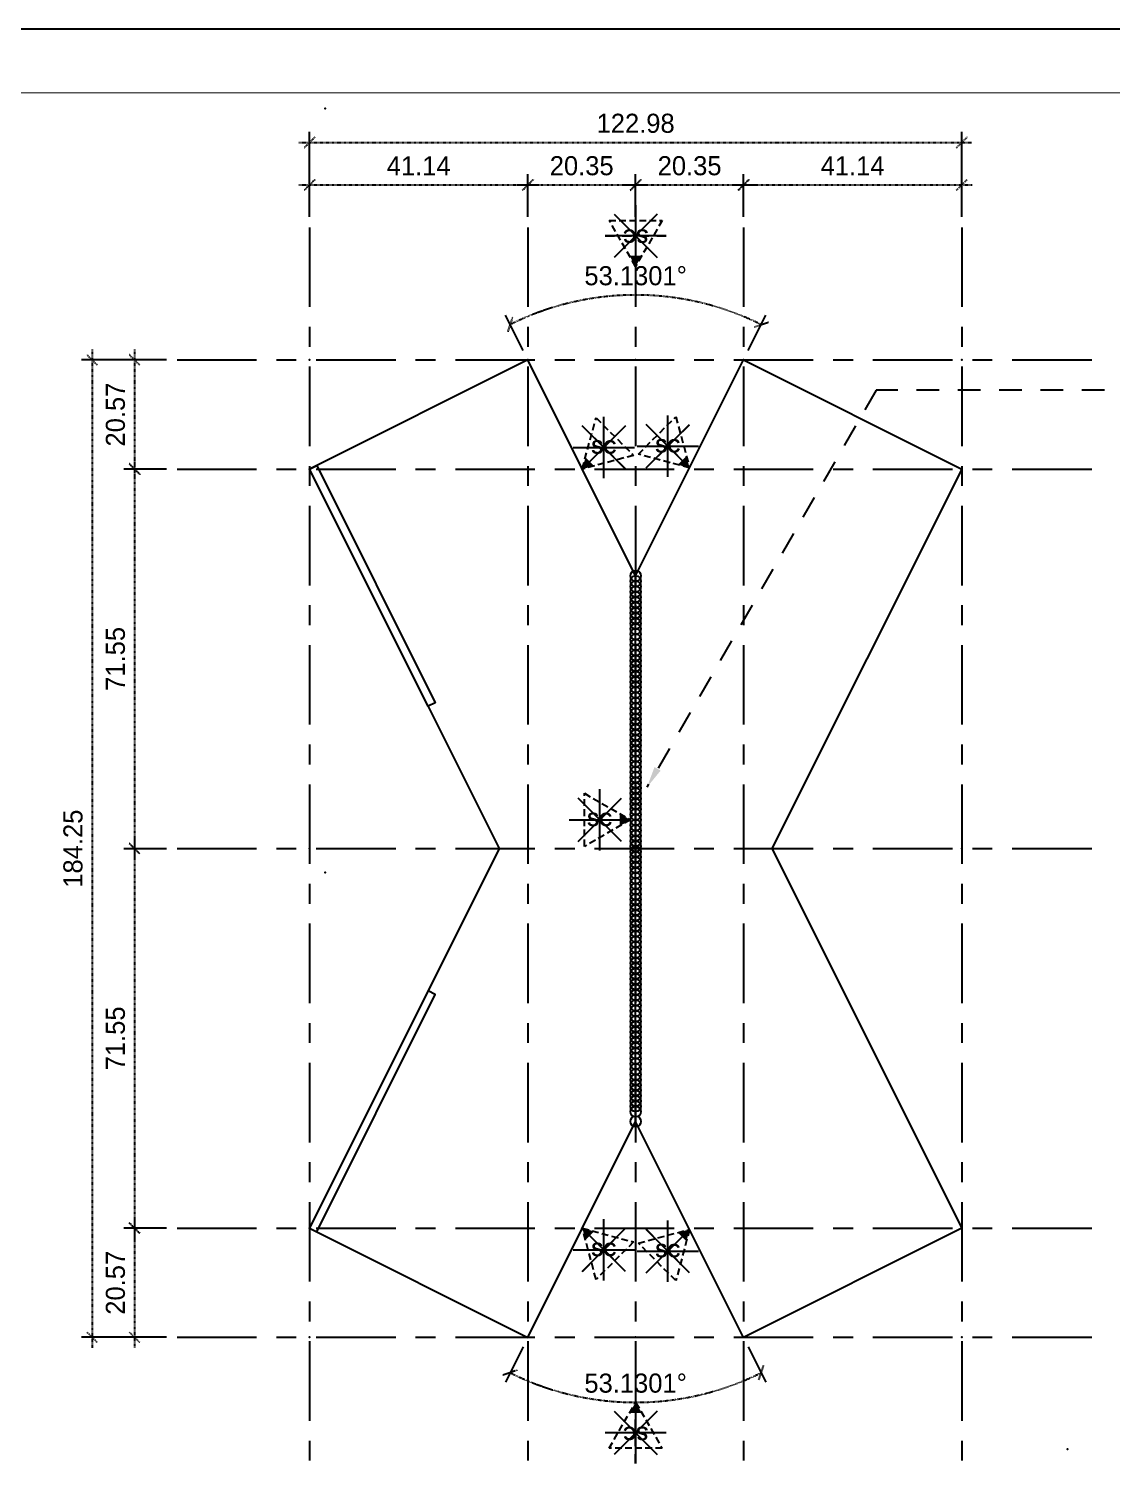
# Model space of a CAD drawing. Header units: millimetres. Extents: x -244126 to 368105, y -173968 to 259060.
# Drawn here: x 10923.1 to 11127.3, y 4044 to 4318.1 of the extents above; entities that cross this region are included whole.
import ezdxf
from ezdxf.enums import TextEntityAlignment as Align

# ---------------------------------------------------------------- set-up
doc = ezdxf.new("R2010")
doc.units = ezdxf.units.MM
doc.header["$MEASUREMENT"] = 0
for name, pattern in [('ACAD_ISO04W100', [30, 24, -3, 0, -3]), ('BORDER2', [22.225, 6.35, -3.175, 6.35, -3.175, 0, -3.175]), ('CENTER', [2, 1.25, -0.25, 0.25, -0.25]), ('HIDDEN', [9.525, 6.35, -3.175]), ('TA_GL_000.00010', [0.000275, 0.0001, -2.5e-05, 2.5e-05, -2.5e-05, 0.0001]), ('TA_GL_015.00', [41.25, 15, -3.75, 3.75, -3.75, 15]), ('TA_HL_000.60000', [3.9, 2.13, -1.77]), ('TA_HL_003.00000', [19.5, 10.65, -8.85]), ('TA_L0.25', [1.625, 0.8875, -0.7375])]:
    doc.linetypes.add(name, pattern=pattern)
for name, color, linetype in [('000 - D I M', 6, 'Continuous'), ('000 - GRID', 8, 'CENTER'), ('000 - SYMBOL CON', 1, 'Continuous'), ('000 - T E X T', 4, 'Continuous'), ('000 - TITLEBLOCK', 4, 'Continuous'), ('000 - WIPEOUT', 250, 'Continuous'), ('001 - ASCESSORIES', 1, 'Continuous'), ('002 - STRUCTURAL STEEL', 4, 'Continuous'), ('T E X T', 4, 'Continuous')]:
    doc.layers.add(name, color=color, linetype=linetype)
doc.styles.add('BROWALLIA', font='BrowalliaUPC.ttf')
doc.styles.add('Cetury Gothic', font='GOTHIC.TTF')
doc.styles.add('CORDIA', font='cordia.shx')
doc.styles.add('MtXpl_BrowalliaUPC', font='BrowalliaUPC.ttf')
doc.styles.add('TA', font='Cordia New.ttf', dxfattribs={"height": 4.5})
doc.dimstyles.new('DIM E-E', dxfattribs={"dimscale": 2, "dimtxt": 0.18, "dimasz": 0.1, "dimexe": 0.1, "dimexo": 0.1, "dimgap": 0.09, "dimtad": 1, "dimtoh": 1, "dimzin": 0, "dimdsep": 46, "dimtxsty": 'CORDIA', "dimblk": 'OBLIQUE', "dimcen": 0.1, "dimdle": 0.1, "dimclrd": 40, "dimclre": 140, "dimclrt": 3, "dimadec": 0, "dimazin": 0, "dimtfac": 1, "dimtix": 1, "dimtmove": 2, "dimatfit": 3, "dimfxl": 1, "dimtolj": 1, "dimtzin": 0, "dimarcsym": 0})

# ---------------------------------------------------------------- blocks, each defined once
blk = doc.blocks.new('A$Cfd196da9')
at = {"color": 0, "linetype": 'ByBlock', "const_width": 0.1}
blk.add_lwpolyline([(-143.5, -98), (96.5, -98), (96.5, 99), (-143.5, 99)], close=True, dxfattribs=at)
blk = doc.blocks.new('*U1670')
for p in [(317, 405), (317, 261)]:
    blk.add_point(p)
at = {"layer": '000 - TITLEBLOCK', "color": 250}
blk.add_lwpolyline([(0, 0), (594, 0), (594, 420), (0, 420)], close=True, dxfattribs=at)
at = {"layer": '000 - T E X T', "color": 3, "xscale": 2, "yscale": 2, "zscale": 2}
blk.add_blockref('A$Cfd196da9', (297, 210), dxfattribs=at)
at = {"color": 4, "style": 'TA'}
blk.add_attdef('PAPER_SIZE', text='', height=2.5, dxfattribs=at).set_placement((568.6, 9.97), align=Align.MIDDLE_RIGHT)
blk.add_attdef('SCALE_SIZE', text='', height=2.5, dxfattribs=at).set_placement((573.51, 10.03), align=Align.MIDDLE_LEFT)
at = {"layer": '000 - T E X T', "color": 250, "style": 'TA'}
for tag, height, p in [('SUPERLINK', 2, (17.26, 415.77)), ('NAMEFILE', 2, (17.26, 411.76)), ('SC', 40, (3.36, 375.21))]:
    blk.add_attdef(tag, text='', height=height, dxfattribs=at).set_placement(p, align=Align.MIDDLE_LEFT)
at = {"layer": '000 - T E X T', "color": 4, "style": 'TA'}
for tag, height, p in [('NAME_JOB_1', 2, (523.67, 338.25)), ('NAME_JOB_2', 2, (523.67, 333.89)), ('NAME_PROJECT_1', 3, (493.81, 318.97)), ('NAME_PROJECT_2', 3, (493.81, 311.57)), ('NAME_PROJECT_3', 3, (493.81, 304.17)), ('CODE_VALUE_1', 1.9, (521.15, 289.12)), ('CODE_VALUE_2', 1.9, (521.15, 283.12)), ('PART_NAME_VALUE_1', 1.9, (521.15, 275.87)), ('PART_NAME_VALUE_2', 1.9, (521.15, 269.87)), ('PART_NAME_VALUE_3', 1.9, (521.15, 263.87)), ('MATTERIAL_VALUE_1', 3.6, (521.96, 256.9)), ('SPEC_VALUE', 3.6, (521.96, 248.68)), ('THICKNESS_VALUE', 3.6, (521.96, 240.53)), ('COATING_VALUE_1', 3.6, (521.96, 232.5)), ('COATING_VALUE_2', 3.6, (521.96, 224.47)), ('NAME_TITLE_1', 2.4, (494.51, 77.62)), ('NAME_TITLE_2', 2.4, (494.51, 70.96)), ('NAME_TITLE_3', 2.4, (494.51, 64.3)), ('DRAWING_NO1', 2.4, (494.61, 32.92)), ('DRAWING_NO2', 2.4, (494.61, 24.91))]:
    blk.add_attdef(tag, text='', height=height, dxfattribs=at).set_placement(p, align=Align.MIDDLE_LEFT)
for tag, p in [('NAME_DAFT', (553.41, 136.22)), ('NAME_CHECKED', (553.41, 122.6)), ('NAME_DESIGNER', (553.41, 109.21)), ('NAME_DESIGN_MGR', (553.41, 95.12))]:
    blk.add_attdef(tag, text='', height=3.6, dxfattribs=at).set_placement(p, align=Align.MIDDLE_CENTER)
for tag, p, height in [('REV', (553.53, 50.25), 3.75), ('NAME_REMARK', (55.29, 17.3), 4)]:
    blk.add_attdef(tag, p, '', height=height, dxfattribs=at)
at = {"layer": '000 - T E X T', "color": 4, "style": 'Cetury Gothic'}
for tag, p in [('SHEET_NO.', (561.58, 34)), ('TOTAL_SHEET_NO.', (560.97, 17.64))]:
    blk.add_attdef(tag, text='', height=3.6, dxfattribs=at).set_placement(p, align=Align.CENTER)
blk = doc.blocks.new('*U293')
at = {"color": 0, "linetype": 'ByBlock'}
blk.add_wipeout([(61.49, -71.55), (20.35, -92.13), (0, -51.43), (0, 51.43), (20.35, 92.13), (61.49, 71.55), (25.71, 0)], dxfattribs=at).dxf.layer = '000 - WIPEOUT'
blk.add_wipeout([(-61.49, -71.55), (-20.35, -92.13), (0, -51.43), (0, 51.43), (-20.35, 92.13), (-61.49, 71.55), (-25.71, 0)], dxfattribs=at).dxf.layer = '000 - WIPEOUT'
at = {"layer": '001 - ASCESSORIES', "color": 0, "linetype": 'ByBlock'}
for points in [[(-61.49, -71.55), (-20.35, -92.13), (0, -51.43), (0, 51.43), (-20.35, 92.13), (-61.49, 71.55), (-25.71, 0), (-61.49, -71.55)], [(61.49, -71.55), (20.35, -92.13), (0, -51.43), (0, 51.43), (20.35, 92.13), (61.49, 71.55), (25.71, 0), (61.49, -71.55)]]:
    blk.add_lwpolyline(points, close=True, dxfattribs=at)
blk = doc.blocks.new('*U612')
at = {"color": 0}
blk.add_wipeout([(1.34, -0.67), (23.7, 44.05), (22.36, 44.72), (0, 0)], dxfattribs=at).dxf.layer = '000 - WIPEOUT'
at = {"layer": '002 - STRUCTURAL STEEL', "color": 0, "linetype": 'ByBlock'}
blk.add_lwpolyline([(1.34, -0.67), (23.7, 44.05), (22.36, 44.72), (0, 0)], close=True, dxfattribs=at)
blk = doc.blocks.new('*U294')
at = {"color": 3}
blk.add_point((0, -122.98), dxfattribs=at)
at = {"layer": '000 - GRID', "color": 0, "linetype": 'ByBlock'}
blk.add_line((0, 25), (0, -147.98), dxfattribs=at)
at = {"layer": '000 - GRID', "color": 0}
blk.add_point((0, 0), dxfattribs=at)
at = {"style": 'TA', "flags": 1}
blk.add_attdef('LOCATION', (6, 6), '', height=4.5, dxfattribs=at)
blk = doc.blocks.new('*U295')
at = {"color": 3}
blk.add_point((0, -184.25), dxfattribs=at)
at = {"layer": '000 - GRID', "color": 0, "linetype": 'ByBlock'}
blk.add_line((0, 25), (0, -209.25), dxfattribs=at)
at = {"layer": '000 - GRID', "color": 0}
blk.add_point((0, 0), dxfattribs=at)
at = {"style": 'TA', "flags": 1}
blk.add_attdef('LOCATION', (6, 6), '', height=4.5, dxfattribs=at)
blk = doc.blocks.new('_Oblique')
at = {"color": 0, "linetype": 'ByBlock', "lineweight": -2}
blk.add_line((-0.5, -0.5), (0.5, 0.5), dxfattribs=at)
blk = doc.blocks.new('*D2688')
at = {"layer": '000 - D I M', "color": 140, "linetype": 'ACAD_ISO04W100', "lineweight": -2, "transparency": 16777216}
for p, q in [((11016.28, 4257.54), (11012.95, 4264.21)), ((11058.77, 4257.54), (11062.1, 4264.21))]:
    blk.add_line(p, q, dxfattribs=at)
at = {"layer": '000 - D I M', "color": 40, "linetype": 'TA_GL_000.00010', "lineweight": -2, "transparency": 16777216}
blk.add_arc((11037.52, 4215.05), 52.95, 63.4349, 116.5651, dxfattribs=at)
at = {"layer": 'Defpoints', "color": 0, "linetype": 'TA_GL_000.00010', "transparency": 16777216}
for p in [(11045.68, 4267.38), (11017.18, 4255.75), (11057.87, 4255.75), (11037.52, 4215.05), (11037.52, 4215.05)]:
    blk.add_point(p, dxfattribs=at)
at = {"layer": '000 - D I M', "color": 40, "linetype": 'TA_GL_000.00010', "lineweight": -2, "transparency": 16777216, "xscale": 2, "yscale": 2, "zscale": 2}
for p, rotation in [((11013.84, 4262.42), 206.5650511770698), ((11061.21, 4262.42), 333.4349488228355)]:
    blk.add_blockref('_Oblique', p, dxfattribs=dict(at, rotation=rotation))
at = {"layer": '000 - D I M', "color": 3, "linetype": 'TA_GL_000.00010', "transparency": 16777216, "insert": (11037.52, 4271.61), "char_height": 3.6, "attachment_point": 5, "style": 'CORDIA'}
blk.add_mtext('\\A1;53.1301°', dxfattribs=at)
blk = doc.blocks.new('*D2689')
at = {"layer": '000 - D I M', "color": 140, "linetype": 'ACAD_ISO04W100', "lineweight": -2, "transparency": 16777216}
for p, q in [((11016.28, 4069.71), (11012.95, 4063.04)), ((11058.77, 4069.71), (11062.1, 4063.04))]:
    blk.add_line(p, q, dxfattribs=at)
at = {"layer": '000 - D I M', "color": 40, "linetype": 'TA_GL_000.00010', "lineweight": -2, "transparency": 16777216}
blk.add_arc((11037.52, 4112.19), 52.95, 243.4349, 296.5651, dxfattribs=at)
at = {"layer": 'Defpoints', "color": 0, "linetype": 'TA_GL_000.00010', "transparency": 16777216}
for p in [(11037.52, 4112.19), (11037.52, 4112.19), (11017.18, 4071.5), (11057.87, 4071.5), (11029.37, 4059.87)]:
    blk.add_point(p, dxfattribs=at)
at = {"layer": '000 - D I M', "color": 40, "linetype": 'TA_GL_000.00010', "lineweight": -2, "transparency": 16777216, "xscale": 2, "yscale": 2, "zscale": 2}
for p, rotation in [((11013.84, 4064.83), 153.4349488229314), ((11061.21, 4064.83), 26.56505117716524)]:
    blk.add_blockref('_Oblique', p, dxfattribs=dict(at, rotation=rotation))
at = {"layer": '000 - D I M', "color": 3, "linetype": 'TA_GL_000.00010', "transparency": 16777216, "insert": (11037.52, 4062.84), "char_height": 3.6, "attachment_point": 5, "style": 'CORDIA'}
blk.add_mtext('\\A1;53.1301°', dxfattribs=at)
blk = doc.blocks.new('*D2678')
at = {"layer": '000 - D I M', "color": 140, "linetype": 'ACAD_ISO04W100', "lineweight": -2, "transparency": 16777216}
for p, q in [((10976.03, 4282.75), (10976.03, 4290.75)), ((11017.18, 4282.75), (11017.18, 4290.75))]:
    blk.add_line(p, q, dxfattribs=at)
at = {"layer": '000 - D I M', "color": 40, "linetype": 'TA_GL_000.00010', "lineweight": -2, "transparency": 16777216}
blk.add_line((10974.03, 4288.75), (11019.18, 4288.75), dxfattribs=at)
at = {"layer": 'Defpoints', "color": 0, "linetype": 'TA_GL_000.00010', "transparency": 16777216}
for p in [(11017.18, 4288.75), (10976.03, 4280.75), (11017.18, 4280.75)]:
    blk.add_point(p, dxfattribs=at)
at = {"layer": '000 - D I M', "color": 40, "linetype": 'TA_GL_000.00010', "lineweight": -2, "transparency": 16777216, "xscale": 2, "yscale": 2, "zscale": 2, "rotation": 180}
blk.add_blockref('_Oblique', (10976.03, 4288.75), dxfattribs=at)
at = {"layer": '000 - D I M', "color": 40, "linetype": 'TA_GL_000.00010', "lineweight": -2, "transparency": 16777216, "xscale": 2, "yscale": 2, "zscale": 2}
blk.add_blockref('_Oblique', (11017.18, 4288.75), dxfattribs=at)
at = {"layer": '000 - D I M', "color": 3, "linetype": 'TA_GL_000.00010', "transparency": 16777216, "insert": (10996.6, 4292.35), "char_height": 3.6, "attachment_point": 5, "style": 'CORDIA'}
blk.add_mtext('\\A1;41.14', dxfattribs=at)
blk = doc.blocks.new('*D2679')
at = {"layer": '000 - D I M', "color": 140, "linetype": 'ACAD_ISO04W100', "lineweight": -2, "transparency": 16777216}
for p, q in [((11017.18, 4282.75), (11017.18, 4290.75)), ((11037.52, 4282.75), (11037.52, 4290.75))]:
    blk.add_line(p, q, dxfattribs=at)
at = {"layer": '000 - D I M', "color": 40, "linetype": 'TA_GL_000.00010', "lineweight": -2, "transparency": 16777216}
blk.add_line((11015.18, 4288.75), (11039.52, 4288.75), dxfattribs=at)
at = {"layer": 'Defpoints', "color": 0, "linetype": 'TA_GL_000.00010', "transparency": 16777216}
for p in [(11037.52, 4288.75), (11017.18, 4280.75), (11037.52, 4280.75)]:
    blk.add_point(p, dxfattribs=at)
at = {"layer": '000 - D I M', "color": 40, "linetype": 'TA_GL_000.00010', "lineweight": -2, "transparency": 16777216, "xscale": 2, "yscale": 2, "zscale": 2, "rotation": 180}
blk.add_blockref('_Oblique', (11017.18, 4288.75), dxfattribs=at)
at = {"layer": '000 - D I M', "color": 40, "linetype": 'TA_GL_000.00010', "lineweight": -2, "transparency": 16777216, "xscale": 2, "yscale": 2, "zscale": 2}
blk.add_blockref('_Oblique', (11037.52, 4288.75), dxfattribs=at)
at = {"layer": '000 - D I M', "color": 3, "linetype": 'TA_GL_000.00010', "transparency": 16777216, "insert": (11027.35, 4292.35), "char_height": 3.6, "attachment_point": 5, "style": 'CORDIA'}
blk.add_mtext('\\A1;20.35', dxfattribs=at)
blk = doc.blocks.new('*D2680')
at = {"layer": '000 - D I M', "color": 140, "linetype": 'ACAD_ISO04W100', "lineweight": -2, "transparency": 16777216}
for p, q in [((11037.52, 4282.75), (11037.52, 4290.75)), ((11057.87, 4282.75), (11057.87, 4290.75))]:
    blk.add_line(p, q, dxfattribs=at)
at = {"layer": '000 - D I M', "color": 40, "linetype": 'TA_GL_000.00010', "lineweight": -2, "transparency": 16777216}
blk.add_line((11035.52, 4288.75), (11059.87, 4288.75), dxfattribs=at)
at = {"layer": 'Defpoints', "color": 0, "linetype": 'TA_GL_000.00010', "transparency": 16777216}
for p in [(11057.87, 4288.75), (11037.52, 4280.75), (11057.87, 4280.75)]:
    blk.add_point(p, dxfattribs=at)
at = {"layer": '000 - D I M', "color": 40, "linetype": 'TA_GL_000.00010', "lineweight": -2, "transparency": 16777216, "xscale": 2, "yscale": 2, "zscale": 2, "rotation": 180}
blk.add_blockref('_Oblique', (11037.52, 4288.75), dxfattribs=at)
at = {"layer": '000 - D I M', "color": 40, "linetype": 'TA_GL_000.00010', "lineweight": -2, "transparency": 16777216, "xscale": 2, "yscale": 2, "zscale": 2}
blk.add_blockref('_Oblique', (11057.87, 4288.75), dxfattribs=at)
at = {"layer": '000 - D I M', "color": 3, "linetype": 'TA_GL_000.00010', "transparency": 16777216, "insert": (11047.7, 4292.35), "char_height": 3.6, "attachment_point": 5, "style": 'CORDIA'}
blk.add_mtext('\\A1;20.35', dxfattribs=at)
blk = doc.blocks.new('*D2681')
at = {"layer": '000 - D I M', "color": 140, "linetype": 'ACAD_ISO04W100', "lineweight": -2, "transparency": 16777216}
for p, q in [((11057.87, 4282.75), (11057.87, 4290.75)), ((11099.02, 4282.75), (11099.02, 4290.75))]:
    blk.add_line(p, q, dxfattribs=at)
at = {"layer": '000 - D I M', "color": 40, "linetype": 'TA_GL_000.00010', "lineweight": -2, "transparency": 16777216}
blk.add_line((11055.87, 4288.75), (11101.02, 4288.75), dxfattribs=at)
at = {"layer": 'Defpoints', "color": 0, "linetype": 'TA_GL_000.00010', "transparency": 16777216}
for p in [(11099.02, 4288.75), (11057.87, 4280.75), (11099.02, 4280.75)]:
    blk.add_point(p, dxfattribs=at)
at = {"layer": '000 - D I M', "color": 40, "linetype": 'TA_GL_000.00010', "lineweight": -2, "transparency": 16777216, "xscale": 2, "yscale": 2, "zscale": 2, "rotation": 180}
blk.add_blockref('_Oblique', (11057.87, 4288.75), dxfattribs=at)
at = {"layer": '000 - D I M', "color": 40, "linetype": 'TA_GL_000.00010', "lineweight": -2, "transparency": 16777216, "xscale": 2, "yscale": 2, "zscale": 2}
blk.add_blockref('_Oblique', (11099.02, 4288.75), dxfattribs=at)
at = {"layer": '000 - D I M', "color": 3, "linetype": 'TA_GL_000.00010', "transparency": 16777216, "insert": (11078.44, 4292.35), "char_height": 3.6, "attachment_point": 5, "style": 'CORDIA'}
blk.add_mtext('\\A1;41.14', dxfattribs=at)
blk = doc.blocks.new('*D2682')
at = {"layer": '000 - D I M', "color": 140, "linetype": 'ACAD_ISO04W100', "lineweight": -2, "transparency": 16777216}
for p, q in [((10976.03, 4282.75), (10976.03, 4298.75)), ((11099.02, 4282.75), (11099.02, 4298.75))]:
    blk.add_line(p, q, dxfattribs=at)
at = {"layer": '000 - D I M', "color": 40, "linetype": 'TA_GL_000.00010', "lineweight": -2, "transparency": 16777216}
blk.add_line((10974.03, 4296.75), (11101.02, 4296.75), dxfattribs=at)
at = {"layer": 'Defpoints', "color": 0, "linetype": 'TA_GL_000.00010', "transparency": 16777216}
for p in [(11099.02, 4296.75), (10976.03, 4280.75), (11099.02, 4280.75)]:
    blk.add_point(p, dxfattribs=at)
at = {"layer": '000 - D I M', "color": 40, "linetype": 'TA_GL_000.00010', "lineweight": -2, "transparency": 16777216, "xscale": 2, "yscale": 2, "zscale": 2, "rotation": 180}
blk.add_blockref('_Oblique', (10976.03, 4296.75), dxfattribs=at)
at = {"layer": '000 - D I M', "color": 40, "linetype": 'TA_GL_000.00010', "lineweight": -2, "transparency": 16777216, "xscale": 2, "yscale": 2, "zscale": 2}
blk.add_blockref('_Oblique', (11099.02, 4296.75), dxfattribs=at)
at = {"layer": '000 - D I M', "color": 3, "linetype": 'TA_GL_000.00010', "transparency": 16777216, "insert": (11037.52, 4300.35), "char_height": 3.6, "attachment_point": 5, "style": 'CORDIA'}
blk.add_mtext('\\A1;122.98', dxfattribs=at)
blk = doc.blocks.new('*D2683')
at = {"layer": '000 - D I M', "color": 40, "linetype": 'TA_GL_000.00010', "lineweight": -2, "transparency": 16777216}
blk.add_line((10935.03, 4257.75), (10935.03, 4069.5), dxfattribs=at)
at = {"layer": '000 - D I M', "color": 140, "linetype": 'ACAD_ISO04W100', "lineweight": -2, "transparency": 16777216}
for p, q in [((10949.03, 4255.75), (10933.03, 4255.75)), ((10949.03, 4071.5), (10933.03, 4071.5))]:
    blk.add_line(p, q, dxfattribs=at)
at = {"layer": 'Defpoints', "color": 0, "linetype": 'TA_GL_000.00010', "transparency": 16777216}
for p in [(10951.03, 4255.75), (10935.03, 4071.5), (10951.03, 4071.5)]:
    blk.add_point(p, dxfattribs=at)
at = {"layer": '000 - D I M', "color": 40, "linetype": 'TA_GL_000.00010', "lineweight": -2, "transparency": 16777216, "xscale": 2, "yscale": 2, "zscale": 2}
for p, rotation in [((10935.03, 4255.75), 90), ((10935.03, 4071.5), 270)]:
    blk.add_blockref('_Oblique', p, dxfattribs=dict(at, rotation=rotation))
at = {"layer": '000 - D I M', "color": 3, "linetype": 'TA_GL_000.00010', "transparency": 16777216, "insert": (10931.43, 4163.62), "char_height": 3.6, "attachment_point": 5, "rotation": 90, "style": 'CORDIA'}
blk.add_mtext('\\A1;184.25', dxfattribs=at)
blk = doc.blocks.new('*D2684')
at = {"layer": '000 - D I M', "color": 40, "linetype": 'TA_GL_000.00010', "lineweight": -2, "transparency": 16777216}
blk.add_line((10943.03, 4257.75), (10943.03, 4233.18), dxfattribs=at)
at = {"layer": '000 - D I M', "color": 140, "linetype": 'ACAD_ISO04W100', "lineweight": -2, "transparency": 16777216}
for p, q in [((10949.03, 4255.75), (10941.03, 4255.75)), ((10949.03, 4235.18), (10941.03, 4235.18))]:
    blk.add_line(p, q, dxfattribs=at)
at = {"layer": 'Defpoints', "color": 0, "linetype": 'TA_GL_000.00010', "transparency": 16777216}
for p in [(10951.03, 4255.75), (10943.03, 4235.18), (10951.03, 4235.18)]:
    blk.add_point(p, dxfattribs=at)
at = {"layer": '000 - D I M', "color": 40, "linetype": 'TA_GL_000.00010', "lineweight": -2, "transparency": 16777216, "xscale": 2, "yscale": 2, "zscale": 2}
for p, rotation in [((10943.03, 4255.75), 90), ((10943.03, 4235.18), 270)]:
    blk.add_blockref('_Oblique', p, dxfattribs=dict(at, rotation=rotation))
at = {"layer": '000 - D I M', "color": 3, "linetype": 'TA_GL_000.00010', "transparency": 16777216, "insert": (10939.43, 4245.46), "char_height": 3.6, "attachment_point": 5, "rotation": 90, "style": 'CORDIA'}
blk.add_mtext('\\A1;20.57', dxfattribs=at)
blk = doc.blocks.new('*D2685')
at = {"layer": '000 - D I M', "color": 140, "linetype": 'ACAD_ISO04W100', "lineweight": -2, "transparency": 16777216}
for p, q in [((10949.03, 4235.18), (10941.03, 4235.18)), ((10949.03, 4163.62), (10941.03, 4163.62))]:
    blk.add_line(p, q, dxfattribs=at)
at = {"layer": '000 - D I M', "color": 40, "linetype": 'TA_GL_000.00010', "lineweight": -2, "transparency": 16777216}
blk.add_line((10943.03, 4237.18), (10943.03, 4161.62), dxfattribs=at)
at = {"layer": 'Defpoints', "color": 0, "linetype": 'TA_GL_000.00010', "transparency": 16777216}
for p in [(10951.03, 4235.18), (10943.03, 4163.62), (10951.03, 4163.62)]:
    blk.add_point(p, dxfattribs=at)
at = {"layer": '000 - D I M', "color": 40, "linetype": 'TA_GL_000.00010', "lineweight": -2, "transparency": 16777216, "xscale": 2, "yscale": 2, "zscale": 2}
for p, rotation in [((10943.03, 4235.18), 90), ((10943.03, 4163.62), 270)]:
    blk.add_blockref('_Oblique', p, dxfattribs=dict(at, rotation=rotation))
at = {"layer": '000 - D I M', "color": 3, "linetype": 'TA_GL_000.00010', "transparency": 16777216, "insert": (10939.43, 4199.4), "char_height": 3.6, "attachment_point": 5, "rotation": 90, "style": 'CORDIA'}
blk.add_mtext('\\A1;71.55', dxfattribs=at)
blk = doc.blocks.new('*D2686')
at = {"layer": '000 - D I M', "color": 140, "linetype": 'ACAD_ISO04W100', "lineweight": -2, "transparency": 16777216}
for p, q in [((10949.03, 4163.62), (10941.03, 4163.62)), ((10949.03, 4092.07), (10941.03, 4092.07))]:
    blk.add_line(p, q, dxfattribs=at)
at = {"layer": '000 - D I M', "color": 40, "linetype": 'TA_GL_000.00010', "lineweight": -2, "transparency": 16777216}
blk.add_line((10943.03, 4165.62), (10943.03, 4090.07), dxfattribs=at)
at = {"layer": 'Defpoints', "color": 0, "linetype": 'TA_GL_000.00010', "transparency": 16777216}
for p in [(10951.03, 4163.62), (10943.03, 4092.07), (10951.03, 4092.07)]:
    blk.add_point(p, dxfattribs=at)
at = {"layer": '000 - D I M', "color": 40, "linetype": 'TA_GL_000.00010', "lineweight": -2, "transparency": 16777216, "xscale": 2, "yscale": 2, "zscale": 2}
for p, rotation in [((10943.03, 4163.62), 90), ((10943.03, 4092.07), 270)]:
    blk.add_blockref('_Oblique', p, dxfattribs=dict(at, rotation=rotation))
at = {"layer": '000 - D I M', "color": 3, "linetype": 'TA_GL_000.00010', "transparency": 16777216, "insert": (10939.43, 4127.85), "char_height": 3.6, "attachment_point": 5, "rotation": 90, "style": 'CORDIA'}
blk.add_mtext('\\A1;71.55', dxfattribs=at)
blk = doc.blocks.new('*D2687')
at = {"layer": '000 - D I M', "color": 40, "linetype": 'TA_GL_000.00010', "lineweight": -2, "transparency": 16777216}
blk.add_line((10943.03, 4094.07), (10943.03, 4069.5), dxfattribs=at)
at = {"layer": '000 - D I M', "color": 140, "linetype": 'ACAD_ISO04W100', "lineweight": -2, "transparency": 16777216}
for p, q in [((10949.03, 4092.07), (10941.03, 4092.07)), ((10949.03, 4071.5), (10941.03, 4071.5))]:
    blk.add_line(p, q, dxfattribs=at)
at = {"layer": 'Defpoints', "color": 0, "linetype": 'TA_GL_000.00010', "transparency": 16777216}
for p in [(10951.03, 4092.07), (10943.03, 4071.5), (10951.03, 4071.5)]:
    blk.add_point(p, dxfattribs=at)
at = {"layer": '000 - D I M', "color": 40, "linetype": 'TA_GL_000.00010', "lineweight": -2, "transparency": 16777216, "xscale": 2, "yscale": 2, "zscale": 2}
for p, rotation in [((10943.03, 4092.07), 90), ((10943.03, 4071.5), 270)]:
    blk.add_blockref('_Oblique', p, dxfattribs=dict(at, rotation=rotation))
at = {"layer": '000 - D I M', "color": 3, "linetype": 'TA_GL_000.00010', "transparency": 16777216, "insert": (10939.43, 4081.78), "char_height": 3.6, "attachment_point": 5, "rotation": 90, "style": 'CORDIA'}
blk.add_mtext('\\A1;20.57', dxfattribs=at)
blk = doc.blocks.new('*U297')
at = {"layer": '001 - ASCESSORIES', "color": 0}
for centre in [(0, 0), (0.5, 0), (1, 0), (1.5, 0), (2, 0), (2.5, 0), (3, 0), (3.5, 0), (4, 0), (4.5, 0), (5, 0), (5.5, 0), (6, 0), (6.5, 0), (7, 0), (7.5, 0), (8, 0), (8.5, 0), (9, 0), (9.5, 0), (10, 0), (10.5, 0), (11, 0), (11.5, 0), (12, 0), (12.5, 0), (13, 0), (13.5, 0), (14, 0), (14.5, 0), (15, 0), (15.5, 0), (16, 0), (16.5, 0), (17, 0), (17.5, 0), (18, 0), (18.5, 0), (19, 0), (19.5, 0), (20, 0), (20.5, 0), (21, 0), (21.5, 0), (22, 0), (22.5, 0), (23, 0), (23.5, 0), (24, 0), (24.5, 0), (25, 0), (25.5, 0), (26, 0), (26.5, 0), (27, 0), (27.5, 0), (28, 0), (28.5, 0), (29, 0), (29.5, 0), (30, 0), (30.5, 0), (31, 0), (31.5, 0), (32, 0), (32.5, 0), (33, 0), (33.5, 0), (34, 0), (34.5, 0), (35, 0), (35.5, 0), (36, 0), (36.5, 0), (37, 0), (37.5, 0), (38, 0), (38.5, 0), (39, 0), (39.5, 0), (40, 0), (40.5, 0), (41, 0), (41.5, 0), (42, 0), (42.5, 0), (43, 0), (43.5, 0), (44, 0), (44.5, 0), (45, 0), (45.5, 0), (46, 0), (46.5, 0), (47, 0), (47.5, 0), (48, 0), (48.5, 0), (49, 0), (49.5, 0), (50, 0), (50.5, 0), (51.43, 0)]:
    blk.add_circle(centre, 0.5, dxfattribs=at)
blk = doc.blocks.new('000 - ARROW FOR SYMBOL')
at = {"layer": '000 - SYMBOL CON', "color": 0, "linetype": 'HIDDEN'}
blk.add_solid([(1.29, 1.57), (0, 0), (0.71, 1.9)], dxfattribs=at)
blk = doc.blocks.new('*U299')
h = blk.add_hatch(color=250)
h.dxf.hatch_style = 1
edge = h.paths.add_edge_path()
edge.add_arc((0, 0), 2.68, 0, 360)
for p in [(0, 3.33), (0, -3.33)]:
    blk.add_point(p)
at = {"layer": '000 - SYMBOL CON', "color": 0, "linetype": 'ByBlock'}
for points in [[(0, 0), (-29.34, 0), (-50.95, -37.43)], [(-29.34, 0), (-29.34, 0), (-50.95, -37.43)]]:
    blk.add_lwpolyline(points, dxfattribs=at)
at = {"layer": '000 - SYMBOL CON', "color": 2}
blk.add_circle((0, 0), 2.68, dxfattribs=at)
at = {"layer": 'Defpoints', "color": 250}
blk.add_line((0, -2.68), (0, 2.68), dxfattribs=at)
at = {"layer": '000 - SYMBOL CON', "color": 0}
blk.add_blockref('000 - ARROW FOR SYMBOL', (-50.95, -37.43), dxfattribs=at)
blk.add_blockref('000 - ARROW FOR SYMBOL', (-50.95, -37.43), dxfattribs=at)
at = {"layer": '000 - T E X T', "style": 'BROWALLIA'}
blk.add_attdef('NO.CODE', text='', height=2.5, dxfattribs=at).set_placement((0, 0), align=Align.MIDDLE_CENTER)
blk = doc.blocks.new('*U334')
at = {"layer": '000 - SYMBOL CON'}
h = blk.add_hatch(color=1, dxfattribs=at)
h.dxf.hatch_style = 1
h.paths.add_polyline_path([(0, 0), (-0.58, 1), (0.58, 1)])
at = {"layer": '000 - SYMBOL CON', "color": 1, "linetype": 'HIDDEN', "ltscale": 0.1}
blk.add_lwpolyline([(-2.5, 4.33), (2.5, 4.33), (0, 0), (-2.5, 4.33)], dxfattribs=at)
at = {"layer": 'Defpoints', "color": 250, "linetype": 'TA_L0.25'}
for p, q in [((0, 5.77), (0, 0)), ((-2.89, 2.89), (2.89, 2.89))]:
    blk.add_line(p, q, dxfattribs=at)
blk = doc.blocks.new('*U339')
at = {"layer": 'Defpoints', "color": 250}
for p, q in [((0, -2.89), (0, 2.89)), ((-2.89, 0), (2.89, 0))]:
    blk.add_line(p, q, dxfattribs=at)
for points in [[(2.04, -2.04), (-2.04, 2.04)], [(-2.04, -2.04), (2.04, 2.04)]]:
    blk.add_lwpolyline(points, dxfattribs=at)
at = {"rotation": 224.9999999999952}
blk.add_blockref('*U334', (-2.04, 2.04), dxfattribs=at)
at = {"layer": 'T E X T', "color": 2, "insert": (-1.2, 0.68), "char_height": 1.28, "attachment_point": 1, "style": 'Cetury Gothic'}
blk.add_mtext('{\\fCentury Gothic|b1|i0|c0|p34;SC}', dxfattribs=at)
blk = doc.blocks.new('*U340')
at = {"layer": 'Defpoints', "color": 250}
for p, q in [((0, -2.89), (0, 2.89)), ((-2.89, 0), (2.89, 0))]:
    blk.add_line(p, q, dxfattribs=at)
for points in [[(2.04, -2.04), (-2.04, 2.04)], [(-2.04, -2.04), (2.04, 2.04)]]:
    blk.add_lwpolyline(points, dxfattribs=at)
at = {"rotation": 135.0000000000053}
blk.add_blockref('*U334', (2.04, 2.04), dxfattribs=at)
at = {"layer": 'T E X T', "color": 2, "insert": (-1.2, 0.68), "char_height": 1.28, "attachment_point": 1, "style": 'Cetury Gothic'}
blk.add_mtext('{\\fCentury Gothic|b1|i0|c0|p34;SC}', dxfattribs=at)
blk = doc.blocks.new('*U870')
at = {"color": 4}
blk.add_line((-4.26, 5.7), (-56.55, 5.7), dxfattribs=at)
at = {"linetype": 'TA_GL_000.00010'}
blk.add_point((0, 18), dxfattribs=at)
for p in [(-4.26, 5.7), (0, 0)]:
    blk.add_point(p)
at = {"layer": '000 - SYMBOL CON', "color": 0, "linetype": 'ByBlock'}
blk.add_lwpolyline([(-69.59, 7.66, 0.414214), (-71.55, 5.7, 0.414214), (-69.59, 3.74), (-58.51, 3.74, 0.414214), (-56.55, 5.7, 0.414214), (-58.51, 7.66)], format="xyb", close=True, dxfattribs=at)
at = {"color": 4, "linetype": 'BORDER2', "style": 'Cetury Gothic'}
blk.add_text('SCALE', height=1.8, dxfattribs=at).set_placement((-55.36, 2.51))
at = {"color": 0, "style": 'TA'}
for tag, p in [('HEADING2', (-55.62, 10.65)), ('HEADING', (-55.62, 6.65))]:
    blk.add_attdef(tag, p, '', height=2.5, dxfattribs=at)
for tag, height, p in [('LO', 2.7, (-4.76, 6.65)), ('SC', 1.85, (-4.7, 2.51))]:
    blk.add_attdef(tag, text='', height=height, dxfattribs=at).set_placement(p, align=Align.RIGHT)
at = {"layer": '000 - T E X T', "color": 0, "style": 'MtXpl_BrowalliaUPC'}
blk.add_attdef('NO.CODE', text='', height=2, dxfattribs=at).set_placement((-64.05, 5.7), align=Align.MIDDLE_CENTER)
blk = doc.blocks.new('*U341')
at = {"layer": 'Defpoints', "color": 250}
for p, q in [((0, -2.89), (0, 2.89)), ((-2.89, 0), (2.89, 0))]:
    blk.add_line(p, q, dxfattribs=at)
for points in [[(2.04, -2.04), (-2.04, 2.04)], [(-2.04, -2.04), (2.04, 2.04)]]:
    blk.add_lwpolyline(points, dxfattribs=at)
at = {"rotation": 315.0000000000052}
blk.add_blockref('*U334', (-2.04, -2.04), dxfattribs=at)
at = {"layer": 'T E X T', "color": 2, "insert": (-1.2, 0.68), "char_height": 1.28, "attachment_point": 1, "style": 'Cetury Gothic'}
blk.add_mtext('{\\fCentury Gothic|b1|i0|c0|p34;SC}', dxfattribs=at)
blk = doc.blocks.new('*U342')
at = {"layer": 'Defpoints', "color": 250}
for p, q in [((0, -2.89), (0, 2.89)), ((-2.89, 0), (2.89, 0))]:
    blk.add_line(p, q, dxfattribs=at)
for points in [[(2.04, -2.04), (-2.04, 2.04)], [(-2.04, -2.04), (2.04, 2.04)]]:
    blk.add_lwpolyline(points, dxfattribs=at)
at = {"rotation": 44.99999999767555}
blk.add_blockref('*U334', (2.04, -2.04), dxfattribs=at)
at = {"layer": 'T E X T', "color": 2, "insert": (-1.2, 0.68), "char_height": 1.28, "attachment_point": 1, "style": 'Cetury Gothic'}
blk.add_mtext('{\\fCentury Gothic|b1|i0|c0|p34;SC}', dxfattribs=at)
blk = doc.blocks.new('*U343')
at = {"layer": 'Defpoints', "color": 250}
for p, q in [((0, -2.89), (0, 2.89)), ((-2.89, 0), (2.89, 0))]:
    blk.add_line(p, q, dxfattribs=at)
for points in [[(2.04, -2.04), (-2.04, 2.04)], [(-2.04, -2.04), (2.04, 2.04)]]:
    blk.add_lwpolyline(points, dxfattribs=at)
at = {"rotation": 180.0000000000013}
blk.add_blockref('*U334', (0, 2.89), dxfattribs=at)
at = {"layer": 'T E X T', "color": 2, "insert": (-1.2, 0.68), "char_height": 1.28, "attachment_point": 1, "style": 'Cetury Gothic'}
blk.add_mtext('{\\fCentury Gothic|b1|i0|c0|p34;SC}', dxfattribs=at)
blk = doc.blocks.new('*U344')
at = {"layer": 'Defpoints', "color": 250}
for p, q in [((0, -2.89), (0, 2.89)), ((-2.89, 0), (2.89, 0))]:
    blk.add_line(p, q, dxfattribs=at)
for points in [[(2.04, -2.04), (-2.04, 2.04)], [(-2.04, -2.04), (2.04, 2.04)]]:
    blk.add_lwpolyline(points, dxfattribs=at)
blk.add_blockref('*U334', (0, -2.89))
at = {"layer": 'T E X T', "color": 2, "insert": (-1.2, 0.68), "char_height": 1.28, "attachment_point": 1, "style": 'Cetury Gothic'}
blk.add_mtext('{\\fCentury Gothic|b1|i0|c0|p34;SC}', dxfattribs=at)
blk = doc.blocks.new('*U345')
at = {"layer": 'Defpoints', "color": 250}
for p, q in [((0, -2.89), (0, 2.89)), ((-2.89, 0), (2.89, 0))]:
    blk.add_line(p, q, dxfattribs=at)
for points in [[(2.04, -2.04), (-2.04, 2.04)], [(-2.04, -2.04), (2.04, 2.04)]]:
    blk.add_lwpolyline(points, dxfattribs=at)
at = {"rotation": 89.99999999999756}
blk.add_blockref('*U334', (2.89, 0), dxfattribs=at)
at = {"layer": 'T E X T', "color": 2, "insert": (-1.2, 0.68), "char_height": 1.28, "attachment_point": 1, "style": 'Cetury Gothic'}
blk.add_mtext('{\\fCentury Gothic|b1|i0|c0|p34;SC}', dxfattribs=at)

msp = doc.modelspace()

# ---------------------------------------------------------------- block references
at = {"color": 2}
msp.add_blockref('*U293', (11037.52476, 4163.6237), dxfattribs=at)
at = {"layer": '000 - SYMBOL CON', "xscale": 2, "yscale": 2, "zscale": 2, "rotation": 180}
for name, p in [('*U343', (11037.52476, 4279.18116)), ('*U344', (11037.52476, 4053.46624))]:
    msp.add_blockref(name, p, dxfattribs=at)
at = {"layer": '000 - T E X T', "xscale": 2, "yscale": 2, "zscale": 2}
msp.add_blockref('*U870', (11118.95502, 4014.39694), dxfattribs=at).add_auto_attribs({'NO.CODE': 'GALV.L-1', 'HEADING2': 'DETAIL VIEW', 'HEADING': 'WELDING DETAIL', 'LO': '1', 'SC': '1: 2'})

# ---------------------------------------------------------------- dimensions: what is measured, and where the dimension line sits
at = {"layer": '000 - D I M', "linetype": 'TA_GL_000.00010'}
for base, p1, p2, picture, middle in [((11099.01663, 4296.7497), (10976.03289, 4280.7497), (11099.01663, 4280.7497), '*D2682', (11037.52476, 4300.3497)), ((11017.17654, 4288.7497), (10976.03289, 4280.7497), (11017.17654, 4280.7497), '*D2678', (10996.60471, 4292.3497)), ((11037.52476, 4288.7497), (11017.17654, 4280.7497), (11037.52476, 4280.7497), '*D2679', (11027.35065, 4292.3497)), ((11057.87297, 4288.7497), (11037.52476, 4280.7497), (11057.87297, 4280.7497), '*D2680', (11047.69887, 4292.3497)), ((11099.01663, 4288.7497), (11057.87297, 4280.7497), (11099.01663, 4280.7497), '*D2681', (11078.4448, 4292.3497))]:
    dim = msp.add_linear_dim(base=base, p1=p1, p2=p2, dimstyle='DIM E-E', override={"dimscale": 20}, dxfattribs=at)
    dim.commit()
    dim.dimension.update_dxf_attribs({"geometry": picture, "text_midpoint": middle})
for base, p1, p2, picture, middle in [((10935.03289, 4071.4977), (10951.03289, 4255.7497), (10951.03289, 4071.4977), '*D2683', (10931.43289, 4163.6237)), ((10943.03289, 4235.17788), (10951.03289, 4255.7497), (10951.03289, 4235.17788), '*D2684', (10939.43289, 4245.46379)), ((10943.03289, 4163.6237), (10951.03289, 4235.17788), (10951.03289, 4163.6237), '*D2685', (10939.43289, 4199.40079)), ((10943.03289, 4092.06953), (10951.03289, 4163.6237), (10951.03289, 4092.06953), '*D2686', (10939.43289, 4127.84661)), ((10943.03289, 4071.4977), (10951.03289, 4092.06953), (10951.03289, 4071.4977), '*D2687', (10939.43289, 4081.78361))]:
    dim = msp.add_linear_dim(base=base, p1=p1, p2=p2, angle=90, dimstyle='DIM E-E', override={"dimscale": 20}, dxfattribs=at)
    dim.commit()
    dim.dimension.update_dxf_attribs({"geometry": picture, "text_midpoint": middle})

# ---------------------------------------------------------------- next in the draw order: block references
at = {"color": 2, "linetype": 'TA_HL_003.00000'}
msp.add_blockref('*U1670', (10661.98997, 3898.13396), dxfattribs=at)
at = {"color": 1, "xscale": 2, "yscale": 2, "zscale": 2, "rotation": 270}
msp.add_blockref('*U297', (11037.52476, 4215.05326), dxfattribs=at)
at = {"layer": '000 - GRID', "linetype": 'TA_GL_015.00'}
for p in [(11017.17654, 4255.7497), (11037.52476, 4255.7497), (11057.87297, 4255.7497), (11099.01663, 4255.7497)]:
    msp.add_blockref('*U295', p, dxfattribs=at)
at = {"layer": '000 - GRID', "linetype": 'TA_GL_015.00', "rotation": 90}
for p in [(10976.03289, 4255.7497), (10976.03289, 4163.6237), (10976.03289, 4071.4977)]:
    msp.add_blockref('*U294', p, dxfattribs=at)
at = {"layer": '000 - SYMBOL CON', "xscale": 2, "yscale": 2, "zscale": 2}
for name, p in [('*U341', (11031.54493, 4239.26036)), ('*U342', (11043.61638, 4239.48397)), ('*U345', (11030.75125, 4169.05326)), ('*U339', (11031.54493, 4087.98704)), ('*U340', (11043.61638, 4087.76344))]:
    msp.add_blockref(name, p, dxfattribs=at)
at = {"layer": '000 - T E X T', "color": 2, "linetype": 'TA_HL_000.60000', "ltscale": 2.5, "xscale": 2, "yscale": 2, "zscale": 2}
msp.add_blockref('*U299', (11141.55693, 4250.06009), dxfattribs=at).add_auto_attribs({'NO.CODE': 'H1'})

# ---------------------------------------------------------------- next in the draw order: dimensions: what is measured, and where the dimension line sits
at = {"layer": '000 - D I M', "linetype": 'TA_GL_000.00010'}
for base, line1, line2, picture, middle in [((11045.67627, 4267.37649), ((11037.52476, 4215.05326), (11057.87297, 4255.7497)), ((11037.52476, 4215.05326), (11017.17654, 4255.7497)), '*D2688', (11037.52476, 4271.60765)), ((11029.37324, 4059.87091), ((11037.52476, 4112.19414), (11057.87297, 4071.4977)), ((11037.52476, 4112.19414), (11017.17654, 4071.4977)), '*D2689', (11037.52476, 4062.83975))]:
    dim = msp.add_angular_dim_2l(base=base, line1=line1, line2=line2, dimstyle='DIM E-E', override={"dimscale": 20, "dimadec": 4}, dxfattribs=at)
    dim.commit()
    dim.dimension.update_dxf_attribs({"geometry": picture, "text_midpoint": middle})

# ---------------------------------------------------------------- next in the draw order: block references
at = {"color": 4, "xscale": -1, "rotation": 180}
msp.add_blockref('*U612', (10976.03289, 4235.17788), dxfattribs=at)
at = {"color": 4}
msp.add_blockref('*U612', (10976.03289, 4092.06953), dxfattribs=at)

# ---------------------------------------------------------------- next in the draw order: block references
at = {"layer": '000 - GRID', "linetype": 'TA_GL_015.00'}
msp.add_blockref('*U295', (10976.03289, 4255.7497), dxfattribs=at)
at = {"layer": '000 - GRID', "linetype": 'TA_GL_015.00', "rotation": 90}
for p in [(10976.03289, 4235.17788), (10976.03289, 4092.06953)]:
    msp.add_blockref('*U294', p, dxfattribs=at)

doc.saveas('drawing.dxf')
